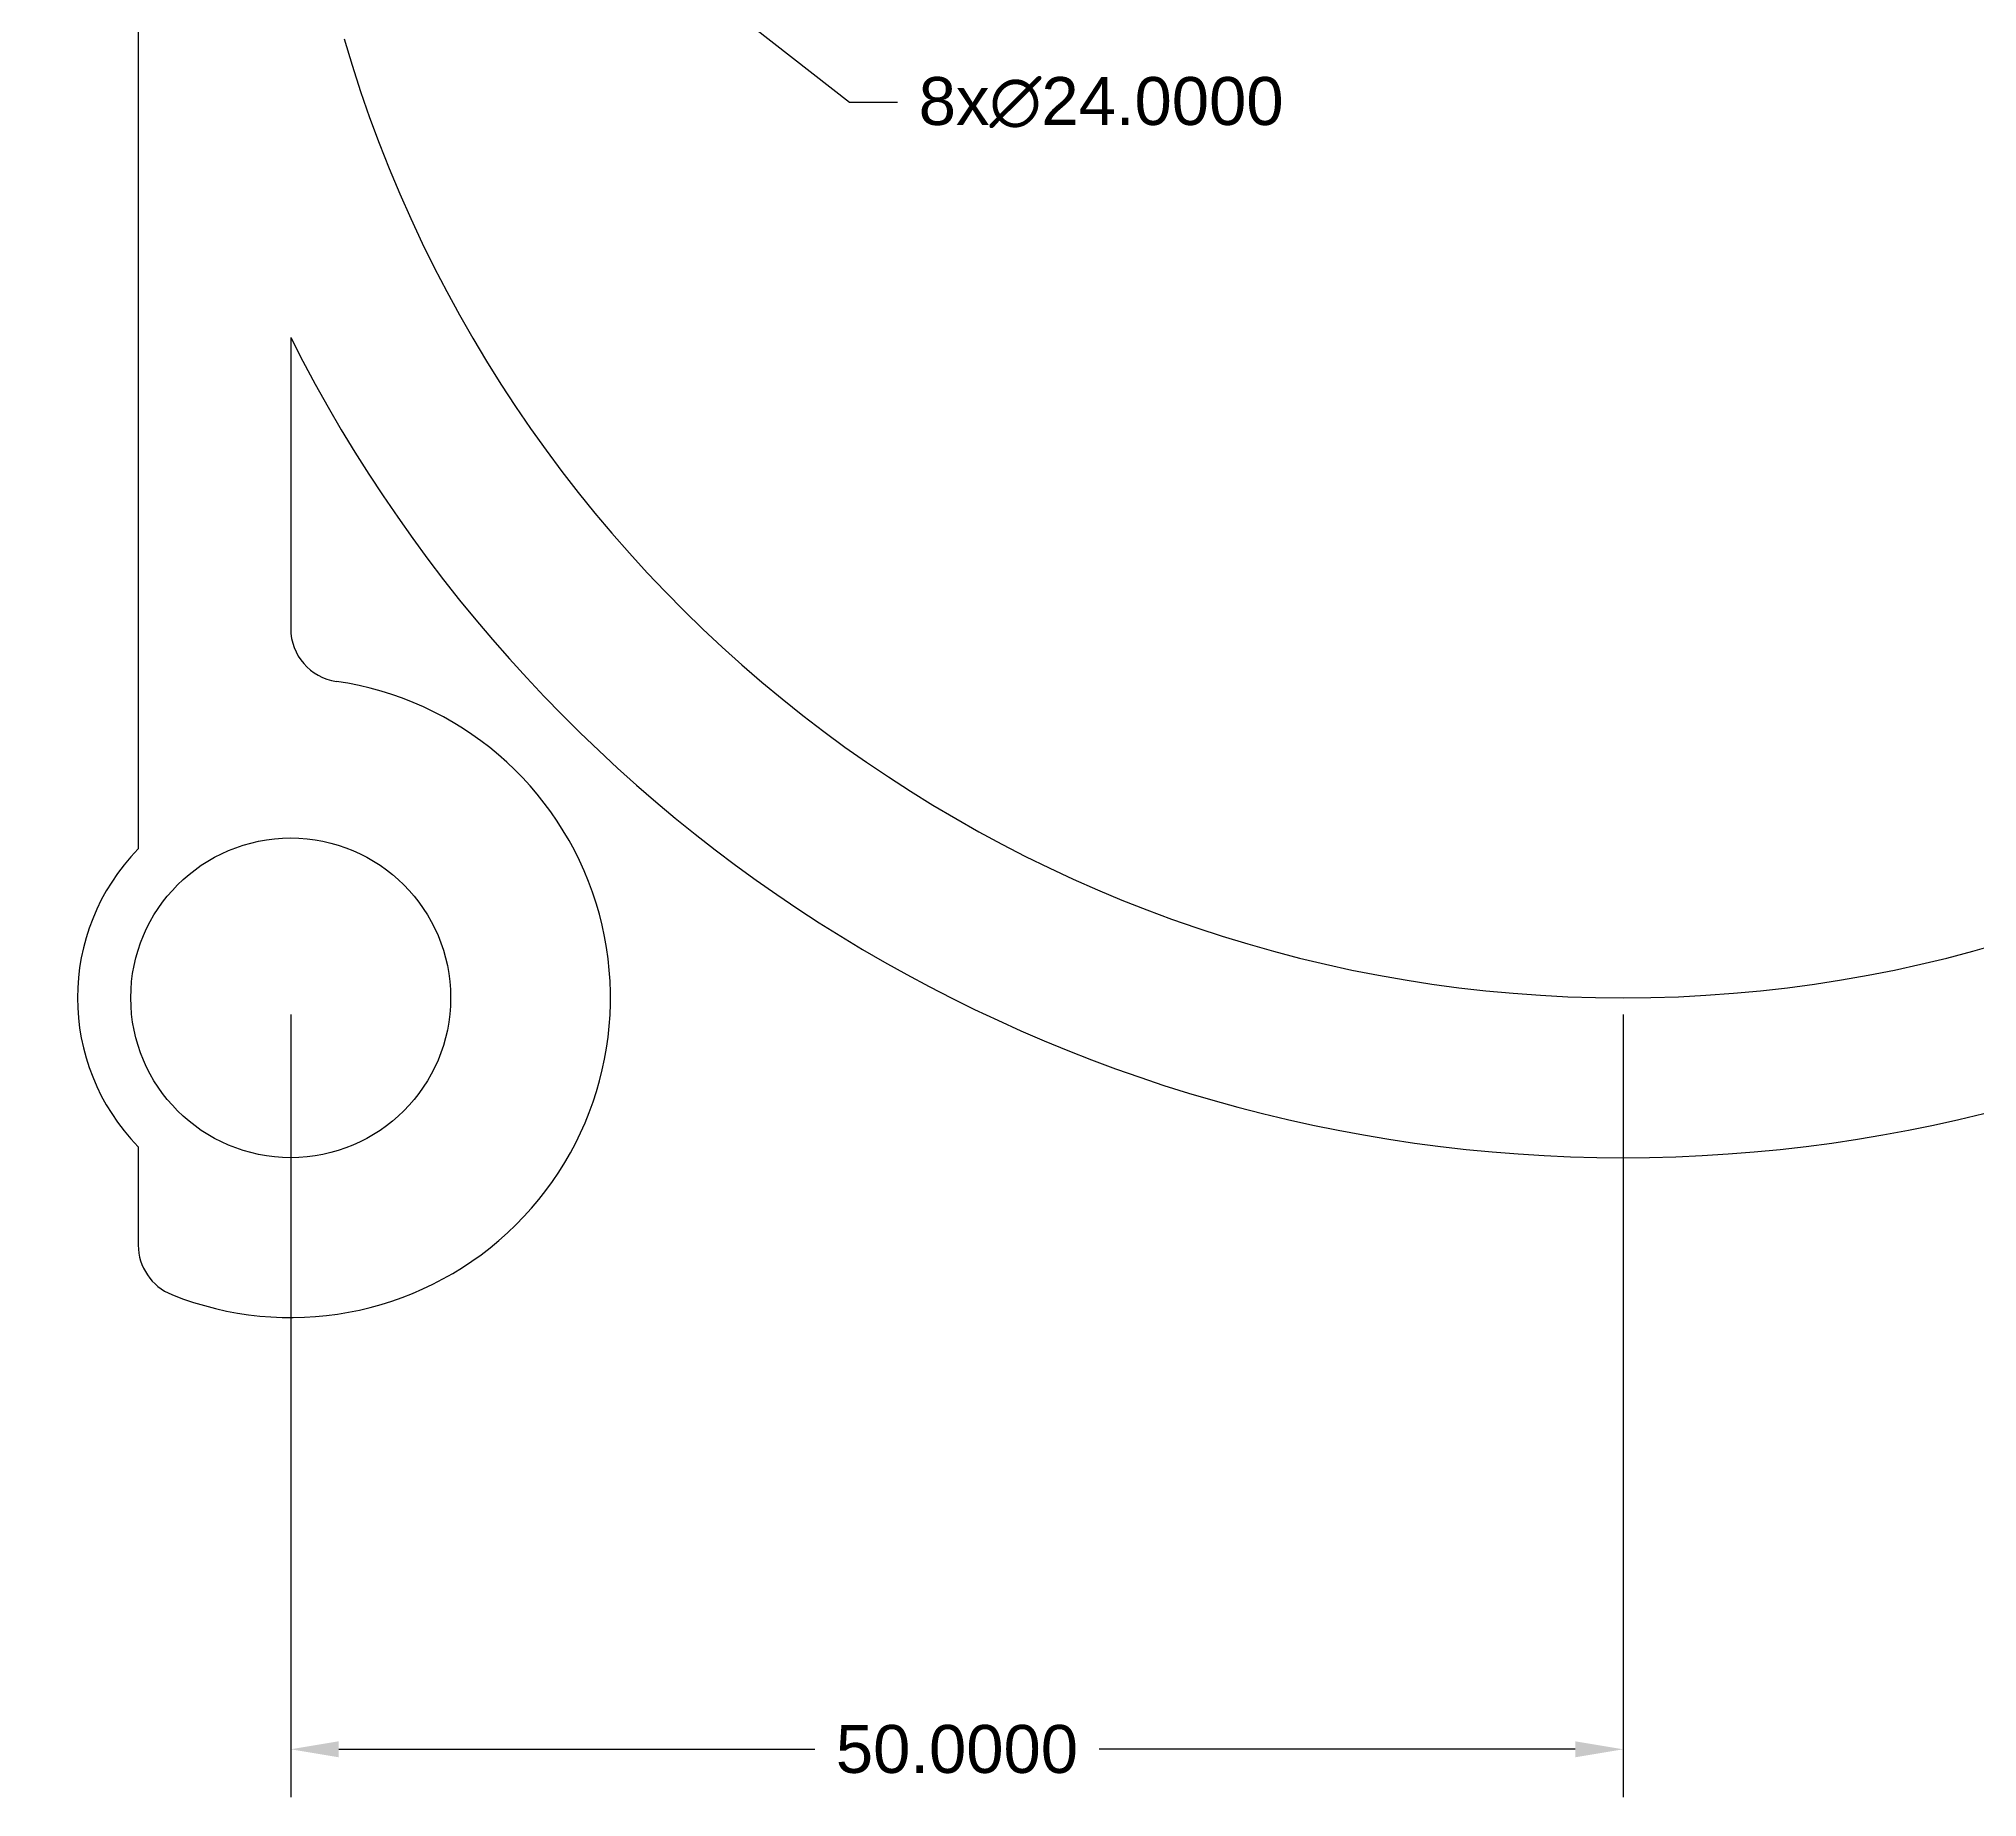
# Model space of a CAD drawing. Header units: inches. Extents: x 90 to 239, y 14 to 154.
# Drawn here: x 90.4 to 163.1, y 14.4 to 80.4 of the extents above; entities that cross this region are included whole.
import ezdxf

# ---------------------------------------------------------------- set-up
doc = ezdxf.new("R2010")
doc.units = ezdxf.units.IN
doc.header["$MEASUREMENT"] = 0
doc.styles.get("Standard").update_dxf_attribs({"font": 'arial.ttf'})
doc.dimstyles.new('Annotative', dxfattribs={"dimscale": 0, "dimtxt": 0.18, "dimasz": 0.18, "dimexe": 0.18, "dimexo": 0.0625, "dimgap": 0.09, "dimtad": 0, "dimtih": 1, "dimtoh": 1, "dimdec": 4, "dimzin": 0, "dimdsep": 46, "dimtxsty": 'Standard', "dimcen": 0.09, "dimadec": 0, "dimazin": 0, "dimtfac": 1, "dimtdec": 4, "dimtofl": 0, "dimtmove": 0, "dimatfit": 3, "dimfxl": 1, "dimtolj": 1, "dimtzin": 0, "dimarcsym": 0})

# ---------------------------------------------------------------- blocks, each defined once
blk = doc.blocks.new('*D7')
at = {"color": 0, "lineweight": -2, "transparency": 16777216}
for p, q in [((99.823, 43.8), (99.823, 14.418)), ((149.823, 43.8), (149.823, 14.418)), ((101.623, 16.218), (119.491, 16.218)), ((148.023, 16.218), (130.156, 16.218))]:
    blk.add_line(p, q, dxfattribs=at)
at = {"color": 0, "transparency": 16777216}
for points in [[(101.623, 16.518), (101.623, 15.918), (99.823, 16.218)], [(148.023, 16.518), (148.023, 15.918), (149.823, 16.218)]]:
    blk.add_solid(points, dxfattribs=at)
at = {"layer": 'Defpoints', "color": 0, "transparency": 16777216}
for p in [(99.823, 44.425), (149.823, 44.425), (99.823, 16.218)]:
    blk.add_point(p, dxfattribs=at)
at = {"color": 0, "transparency": 16777216, "insert": (124.823, 16.218), "char_height": 1.8, "attachment_point": 5}
blk.add_mtext('\\A1;50.0000', dxfattribs=at)
blk = doc.blocks.new('*D12')
at = {"color": 0, "lineweight": -2, "transparency": 16777216}
for p, q in [((99.823, 93.525), (99.823, 95.325)), ((98.923, 94.425), (100.723, 94.425)), ((120.795, 78.029), (110.695, 85.925)), ((122.595, 78.029), (120.795, 78.029))]:
    blk.add_line(p, q, dxfattribs=at)
at = {"color": 0, "transparency": 16777216}
blk.add_solid([(110.88, 86.161), (110.51, 85.689), (109.277, 87.034)], dxfattribs=at)
at = {"layer": 'Defpoints', "color": 0, "transparency": 16777216}
for p in [(90.369, 101.815), (109.277, 87.034)]:
    blk.add_point(p, dxfattribs=at)
at = {"color": 0, "transparency": 16777216, "insert": (130.234, 78.029), "char_height": 1.8, "attachment_point": 5}
blk.add_mtext('\\A1;8x∅24.0000', dxfattribs=at)

msp = doc.modelspace()

# ---------------------------------------------------------------- linework, layer by layer
for p, q in [((94.10324, 88.83156), (94.10324, 50.01755)), ((99.82324, 69.20551), (99.82324, 58.28096)), ((94.10324, 38.83156), (94.10324, 35.14223))]:
    msp.add_line(p, q)
msp.add_circle((99.82324, 44.42455), 6)
for centre, radius, start, end in [((149.82324, 94.42455), 50, 196.2602047, 343.7397953), ((149.82324, 94.42455), 56, 206.7655006, 333.2344994), ((101.82324, 58.28096), 2, 180, 261.7867893), ((99.82324, 44.42455), 12, 248.1609846, 81.7867893), ((99.82324, 44.42455), 8, 135.6431992, 224.3568008), ((96.10324, 35.14223), 2, 180, 248.1609846)]:
    msp.add_arc(centre, radius, start, end)

# ---------------------------------------------------------------- dimensions: what is measured, and where the dimension line sits
dim = msp.add_diameter_dim_2p(p1=(90.36936, 101.81536), p2=(109.27713, 87.03374), text='8x<>', dimstyle='Annotative')
dim.commit()
dim.dimension.update_dxf_attribs({"geometry": '*D12', "text_midpoint": (130.23446, 78.02944), "dimtype": 163})
dim = msp.add_linear_dim(base=(99.82324, 16.21771), p1=(149.82324, 44.42455), p2=(99.82324, 44.42455), dimstyle='Annotative')
dim.commit()
dim.dimension.update_dxf_attribs({"geometry": '*D7', "text_midpoint": (124.82324, 16.21771)})

doc.saveas('drawing.dxf')
